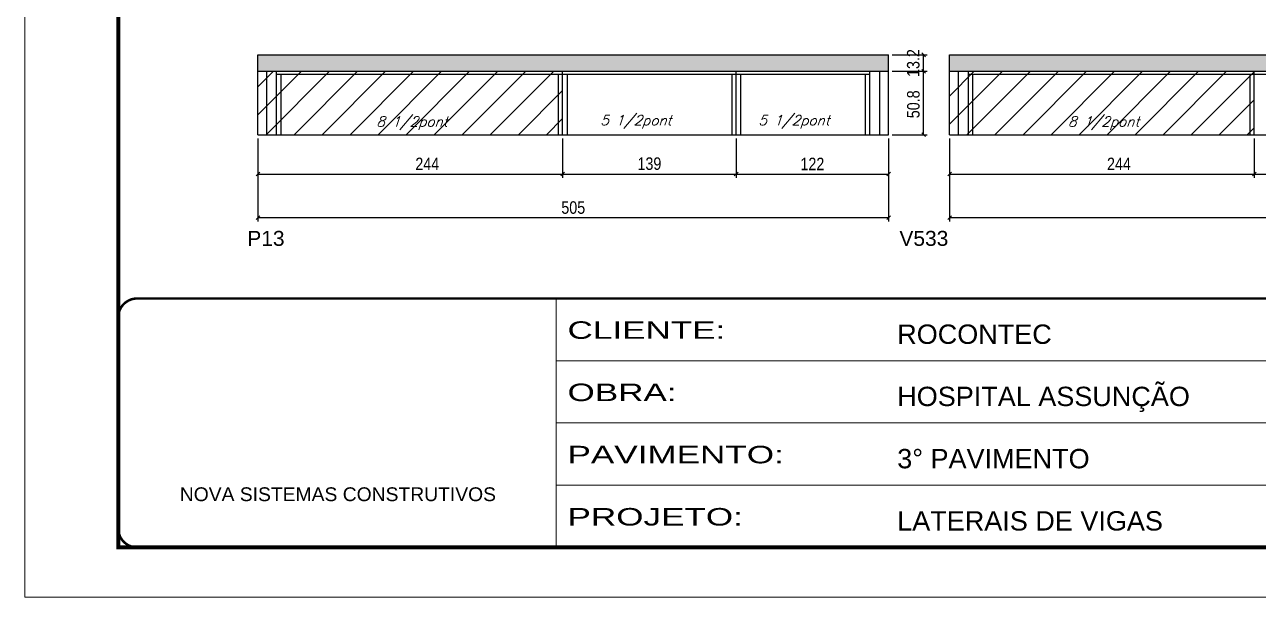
# Model space of a CAD drawing. Extents: x -21493 to -15213, y -12134 to 11887.
# Drawn here: x -18310 to -17322, y 7392 to 7850 of the extents above; entities that cross this region are included whole.
import ezdxf

# ---------------------------------------------------------------- set-up
doc = ezdxf.new("R2010")
doc.units = 0
doc.linetypes.add('CONTINUO', pattern=[0])
doc.linetypes.add('DASHED', pattern=[0.75, 0.5, -0.25])
for name, color, linetype in [('5', 5, 'Continuous'), ('COTA', 241, 'Continuous'), ('Painéis', 200, 'Continuous'), ('SARR_2.2x7', 40, 'Continuous'), ('SARR_3.5x7', 81, 'Continuous'), ('texto', 7, 'Continuous')]:
    doc.layers.add(name, color=color, linetype=linetype)
for name, color, linetype, lineweight in [('Folhas', 255, 'Continuous', 9), ('Hachura', 251, 'Continuous', 9), ('SARRAFO DE PRESSAO', 251, 'DASHED', 9)]:
    doc.layers.add(name, color=color, linetype=linetype, lineweight=lineweight)
doc.styles.add('ARIAL', font='arial.ttf')
doc.styles.add('COTA TECNICA', font='techl___.ttf', dxfattribs={"height": 10})
doc.styles.add('Romans', font='romans.shx')
doc.styles.get("Standard").update_dxf_attribs({"font": 'arial.ttf'})
doc.styles.add('Tecnologia', font='')
doc.styles.get('Tecnologia').set_extended_font_data('Forgotten Futurist')
doc.dimstyles.new('PAINEL', dxfattribs={"dimtxt": 10, "dimasz": 3, "dimexe": 3, "dimexo": 3, "dimgap": 3, "dimtad": 1, "dimdec": 1, "dimzin": 12, "dimdsep": 46, "dimtxsty": 'COTA TECNICA', "dimblk1": 'OBLIQUE', "dimblk2": 'OBLIQUE', "dimsah": 1, "dimcen": 0.9, "dimclrd": 4, "dimclre": 4, "dimclrt": 240, "dimadec": 1, "dimazin": 3, "dimtfac": 1, "dimtdec": 1, "dimtmove": 0, "dimatfit": 3, "dimfxl": 1, "dimtolj": 1, "dimtzin": 12, "dimarcsym": 0})
pattern_1 = [(45, (-157018.698, -20301.392), (-11.2253202, 11.2253202), [])]

# ---------------------------------------------------------------- blocks, each defined once
blk = doc.blocks.new('_Oblique')
at = {"color": 0, "linetype": 'ByBlock', "lineweight": -2}
blk.add_line((-0.5, -0.5), (0.5, 0.5), dxfattribs=at)
blk = doc.blocks.new('*D1517')
at = {"layer": 'COTA', "color": 4, "lineweight": -2, "ltscale": 25, "transparency": 16777216}
for p, q in [((-18123.13, 7758.84), (-18123.13, 7727.42)), ((-17879.13, 7758.84), (-17879.13, 7727.42)), ((-18123.13, 7730.42), (-17879.13, 7730.42))]:
    blk.add_line(p, q, dxfattribs=at)
at = {"layer": 'Defpoints', "color": 0, "ltscale": 25, "transparency": 16777216}
for p in [(-18123.13, 7761.84), (-17879.13, 7761.84), (-17879.13, 7730.42)]:
    blk.add_point(p, dxfattribs=at)
at = {"layer": 'COTA', "color": 4, "lineweight": -2, "ltscale": 25, "transparency": 16777216, "xscale": 3, "yscale": 3, "zscale": 3, "rotation": 180}
blk.add_blockref('_Oblique', (-18123.13, 7730.42), dxfattribs=at)
at = {"layer": 'COTA', "color": 4, "lineweight": -2, "ltscale": 25, "transparency": 16777216, "xscale": 3, "yscale": 3, "zscale": 3}
blk.add_blockref('_Oblique', (-17879.13, 7730.42), dxfattribs=at)
at = {"layer": 'COTA', "color": 240, "ltscale": 25, "transparency": 16777216, "insert": (-17987.53, 7738.5), "char_height": 10, "attachment_point": 5, "style": 'COTA TECNICA'}
blk.add_mtext('\\A1;244', dxfattribs=at)
blk = doc.blocks.new('*D1518')
at = {"layer": 'COTA', "color": 4, "lineweight": -2, "ltscale": 25, "transparency": 16777216}
for p, q in [((-17615.15, 7812.64), (-17587.11, 7812.64)), ((-17590.11, 7761.84), (-17590.11, 7812.64)), ((-17615.15, 7761.84), (-17587.11, 7761.84))]:
    blk.add_line(p, q, dxfattribs=at)
at = {"layer": 'Defpoints', "color": 0, "ltscale": 25, "transparency": 16777216}
for p in [(-17618.15, 7812.64), (-17590.11, 7812.64), (-17618.15, 7761.84)]:
    blk.add_point(p, dxfattribs=at)
at = {"layer": 'COTA', "color": 4, "lineweight": -2, "ltscale": 25, "transparency": 16777216, "xscale": 3, "yscale": 3, "zscale": 3}
for p, rotation in [((-17590.11, 7812.64), 90), ((-17590.11, 7761.84), 270)]:
    blk.add_blockref('_Oblique', p, dxfattribs=dict(at, rotation=rotation))
at = {"layer": 'COTA', "color": 240, "ltscale": 25, "transparency": 16777216, "insert": (-17598.24, 7786.24), "char_height": 10, "attachment_point": 5, "rotation": 90, "style": 'COTA TECNICA'}
blk.add_mtext('\\A1;50.8', dxfattribs=at)
blk = doc.blocks.new('*D1519')
at = {"layer": 'COTA', "color": 4, "lineweight": -2, "ltscale": 25, "transparency": 16777216}
for p, q in [((-17879.13, 7758.84), (-17879.13, 7727.42)), ((-17740.15, 7758.84), (-17740.15, 7727.42)), ((-17879.13, 7730.42), (-17740.15, 7730.42))]:
    blk.add_line(p, q, dxfattribs=at)
at = {"layer": 'Defpoints', "color": 0, "ltscale": 25, "transparency": 16777216}
for p in [(-17879.13, 7761.84), (-17740.15, 7761.84), (-17740.15, 7730.42)]:
    blk.add_point(p, dxfattribs=at)
at = {"layer": 'COTA', "color": 4, "lineweight": -2, "ltscale": 25, "transparency": 16777216, "xscale": 3, "yscale": 3, "zscale": 3, "rotation": 180}
blk.add_blockref('_Oblique', (-17879.13, 7730.42), dxfattribs=at)
at = {"layer": 'COTA', "color": 4, "lineweight": -2, "ltscale": 25, "transparency": 16777216, "xscale": 3, "yscale": 3, "zscale": 3}
blk.add_blockref('_Oblique', (-17740.15, 7730.42), dxfattribs=at)
at = {"layer": 'COTA', "color": 240, "ltscale": 25, "transparency": 16777216, "insert": (-17809.64, 7738.67), "char_height": 10, "attachment_point": 5, "style": 'COTA TECNICA'}
blk.add_mtext('\\A1;139', dxfattribs=at)
blk = doc.blocks.new('*D1520')
at = {"layer": 'COTA', "color": 4, "lineweight": -2, "ltscale": 25, "transparency": 16777216}
for p, q in [((-18123.13, 7758.84), (-18123.13, 7692.39)), ((-17618.15, 7758.84), (-17618.15, 7692.39)), ((-17618.15, 7695.39), (-18123.13, 7695.39))]:
    blk.add_line(p, q, dxfattribs=at)
at = {"layer": 'Defpoints', "color": 0, "ltscale": 25, "transparency": 16777216}
for p in [(-18123.13, 7761.84), (-17618.15, 7761.84), (-18123.13, 7695.39)]:
    blk.add_point(p, dxfattribs=at)
at = {"layer": 'COTA', "color": 4, "lineweight": -2, "ltscale": 25, "transparency": 16777216, "xscale": 3, "yscale": 3, "zscale": 3, "rotation": 180}
blk.add_blockref('_Oblique', (-18123.13, 7695.39), dxfattribs=at)
at = {"layer": 'COTA', "color": 4, "lineweight": -2, "ltscale": 25, "transparency": 16777216, "xscale": 3, "yscale": 3, "zscale": 3}
blk.add_blockref('_Oblique', (-17618.15, 7695.39), dxfattribs=at)
at = {"layer": 'COTA', "color": 240, "ltscale": 25, "transparency": 16777216, "insert": (-17870.64, 7703.5), "char_height": 10, "attachment_point": 5, "style": 'COTA TECNICA'}
blk.add_mtext('\\A1;505', dxfattribs=at)
blk = doc.blocks.new('*D1521')
at = {"layer": 'COTA', "color": 4, "lineweight": -2, "ltscale": 25, "transparency": 16777216}
for p, q in [((-17615.15, 7825.84), (-17587.11, 7825.84)), ((-17590.11, 7812.64), (-17590.11, 7825.84)), ((-17615.15, 7812.64), (-17587.11, 7812.64))]:
    blk.add_line(p, q, dxfattribs=at)
at = {"layer": 'Defpoints', "color": 0, "ltscale": 25, "transparency": 16777216}
for p in [(-17618.15, 7825.84), (-17590.11, 7825.84), (-17618.15, 7812.64)]:
    blk.add_point(p, dxfattribs=at)
at = {"layer": 'COTA', "color": 4, "lineweight": -2, "ltscale": 25, "transparency": 16777216, "xscale": 3, "yscale": 3, "zscale": 3}
for p, rotation in [((-17590.11, 7825.84), 90), ((-17590.11, 7812.64), 270)]:
    blk.add_blockref('_Oblique', p, dxfattribs=dict(at, rotation=rotation))
at = {"layer": 'COTA', "color": 240, "ltscale": 25, "transparency": 16777216, "insert": (-17598.33, 7819.24), "char_height": 10, "attachment_point": 5, "rotation": 90, "style": 'COTA TECNICA'}
blk.add_mtext('\\A1;13.2', dxfattribs=at)
blk = doc.blocks.new('*D1522')
at = {"layer": 'COTA', "color": 4, "lineweight": -2, "ltscale": 25, "transparency": 16777216}
for p, q in [((-17569.27, 7758.84), (-17569.27, 7727.42)), ((-17325.27, 7758.84), (-17325.27, 7727.42)), ((-17569.27, 7730.42), (-17325.27, 7730.42))]:
    blk.add_line(p, q, dxfattribs=at)
at = {"layer": 'Defpoints', "color": 0, "ltscale": 25, "transparency": 16777216}
for p in [(-17569.27, 7761.84), (-17325.27, 7761.84), (-17325.27, 7730.42)]:
    blk.add_point(p, dxfattribs=at)
at = {"layer": 'COTA', "color": 4, "lineweight": -2, "ltscale": 25, "transparency": 16777216, "xscale": 3, "yscale": 3, "zscale": 3, "rotation": 180}
blk.add_blockref('_Oblique', (-17569.27, 7730.42), dxfattribs=at)
at = {"layer": 'COTA', "color": 4, "lineweight": -2, "ltscale": 25, "transparency": 16777216, "xscale": 3, "yscale": 3, "zscale": 3}
blk.add_blockref('_Oblique', (-17325.27, 7730.42), dxfattribs=at)
at = {"layer": 'COTA', "color": 240, "ltscale": 25, "transparency": 16777216, "insert": (-17433.67, 7738.5), "char_height": 10, "attachment_point": 5, "style": 'COTA TECNICA'}
blk.add_mtext('\\A1;244', dxfattribs=at)
blk = doc.blocks.new('*D1525')
at = {"layer": 'COTA', "color": 4, "lineweight": -2, "ltscale": 25, "transparency": 16777216}
for p, q in [((-17569.27, 7758.84), (-17569.27, 7692.39)), ((-17015.29, 7758.84), (-17015.29, 7692.39)), ((-17015.29, 7695.39), (-17569.27, 7695.39))]:
    blk.add_line(p, q, dxfattribs=at)
at = {"layer": 'Defpoints', "color": 0, "ltscale": 25, "transparency": 16777216}
for p in [(-17569.27, 7761.84), (-17015.29, 7761.84), (-17569.27, 7695.39)]:
    blk.add_point(p, dxfattribs=at)
at = {"layer": 'COTA', "color": 4, "lineweight": -2, "ltscale": 25, "transparency": 16777216, "xscale": 3, "yscale": 3, "zscale": 3, "rotation": 180}
blk.add_blockref('_Oblique', (-17569.27, 7695.39), dxfattribs=at)
at = {"layer": 'COTA', "color": 4, "lineweight": -2, "ltscale": 25, "transparency": 16777216, "xscale": 3, "yscale": 3, "zscale": 3}
blk.add_blockref('_Oblique', (-17015.29, 7695.39), dxfattribs=at)
at = {"layer": 'COTA', "color": 240, "ltscale": 25, "transparency": 16777216, "insert": (-17292.28, 7703.5), "char_height": 10, "attachment_point": 5, "style": 'COTA TECNICA'}
blk.add_mtext('\\A1;554', dxfattribs=at)
blk = doc.blocks.new('*D1527')
at = {"layer": 'COTA', "color": 4, "lineweight": -2, "ltscale": 25, "transparency": 16777216}
for p, q in [((-17325.27, 7758.84), (-17325.27, 7727.42)), ((-17259.29, 7758.84), (-17259.29, 7727.42)), ((-17325.27, 7730.42), (-17259.29, 7730.42))]:
    blk.add_line(p, q, dxfattribs=at)
at = {"layer": 'Defpoints', "color": 0, "ltscale": 25, "transparency": 16777216}
for p in [(-17325.27, 7761.84), (-17259.29, 7761.84), (-17259.29, 7730.42)]:
    blk.add_point(p, dxfattribs=at)
at = {"layer": 'COTA', "color": 4, "lineweight": -2, "ltscale": 25, "transparency": 16777216, "xscale": 3, "yscale": 3, "zscale": 3, "rotation": 180}
blk.add_blockref('_Oblique', (-17325.27, 7730.42), dxfattribs=at)
at = {"layer": 'COTA', "color": 4, "lineweight": -2, "ltscale": 25, "transparency": 16777216, "xscale": 3, "yscale": 3, "zscale": 3}
blk.add_blockref('_Oblique', (-17259.29, 7730.42), dxfattribs=at)
at = {"layer": 'COTA', "color": 240, "ltscale": 25, "transparency": 16777216, "insert": (-17292.28, 7738.53), "char_height": 10, "attachment_point": 5, "style": 'COTA TECNICA'}
blk.add_mtext('\\A1;66', dxfattribs=at)
blk = doc.blocks.new('*D1528')
at = {"layer": 'COTA', "color": 4, "lineweight": -2, "ltscale": 25, "transparency": 16777216}
for p, q in [((-17740.15, 7758.84), (-17740.15, 7727.42)), ((-17618.15, 7758.84), (-17618.15, 7727.42)), ((-17740.15, 7730.42), (-17618.15, 7730.42))]:
    blk.add_line(p, q, dxfattribs=at)
at = {"layer": 'Defpoints', "color": 0, "ltscale": 25, "transparency": 16777216}
for p in [(-17740.15, 7761.84), (-17618.15, 7761.84), (-17618.15, 7730.42)]:
    blk.add_point(p, dxfattribs=at)
at = {"layer": 'COTA', "color": 4, "lineweight": -2, "ltscale": 25, "transparency": 16777216, "xscale": 3, "yscale": 3, "zscale": 3, "rotation": 180}
blk.add_blockref('_Oblique', (-17740.15, 7730.42), dxfattribs=at)
at = {"layer": 'COTA', "color": 4, "lineweight": -2, "ltscale": 25, "transparency": 16777216, "xscale": 3, "yscale": 3, "zscale": 3}
blk.add_blockref('_Oblique', (-17618.15, 7730.42), dxfattribs=at)
at = {"layer": 'COTA', "color": 240, "ltscale": 25, "transparency": 16777216, "insert": (-17679.15, 7738.48), "char_height": 10, "attachment_point": 5, "style": 'COTA TECNICA'}
blk.add_mtext('\\A1;122', dxfattribs=at)
blk = doc.blocks.new('9999999999')
at = {"color": 30, "linetype": 'CONTINUO'}
for p, q in [((98564.56, 34230.21), (98564.56, 34429.45)), ((98564.56, 34379.64), (99583.98, 34379.64)), ((98564.56, 34329.83), (99487.98, 34329.83)), ((98564.56, 34280.02), (99487.98, 34280.02))]:
    blk.add_line(p, q, dxfattribs=at)
at = {"color": 30, "linetype": 'CONTINUO', "const_width": 2}
blk.add_lwpolyline([(99583.98, 34230.21), (99583.98, 34414.45, 0.414214), (99568.98, 34429.45), (98228.98, 34429.45, 0.414214), (98213.98, 34414.45), (98213.98, 34245.21, 0.414214), (98228.98, 34230.21), (99583.98, 34230.21)], format="xyb", dxfattribs=at)
at = {"layer": 'Folhas'}
blk.add_lwpolyline([(98138.98, 34190.21), (99623.98, 34190.21), (99623.98, 35240.21), (98138.98, 35240.21)], close=True, dxfattribs=at)
at = {"layer": 'Folhas', "color": 30, "const_width": 3}
blk.add_lwpolyline([(98213.98, 34230.21), (99583.98, 34230.21), (99583.98, 35200.21), (98213.98, 35200.21)], close=True, dxfattribs=at)
at = {"color": 7, "linetype": 'Continuous', "ltscale": 5, "style": 'ARIAL'}
for s, height, p in [('ROCONTEC', 15.483, (98837.68, 34393.13)), ('HOSPITAL ASSUNÇÃO', 15.4829, (98837.68, 34343.32)), ('3° PAVIMENTO', 15.4829, (98837.68, 34293.51)), ('NOVA SISTEMAS CONSTRUTIVOS', 11.0592, (98263.19, 34267.21)), ('LATERAIS DE VIGAS', 15.4829, (98837.68, 34243.7))]:
    blk.add_text(s, height=height, dxfattribs=at).set_placement(p)
at = {"layer": 'Folhas', "color": 7, "style": 'Tecnologia', "width": 1.5}
for s, p in [('CLIENTE:', (98573.65, 34397.17)), ('OBRA:', (98573.65, 34347.31)), ('PAVIMENTO:', (98573.65, 34297.5)), ('PROJETO:', (98573.65, 34247.69))]:
    blk.add_text(s, height=14, dxfattribs=at).set_placement(p)

msp = doc.modelspace()

# ---------------------------------------------------------------- hatches: boundary and pattern name
at = {"layer": 'COTA', "linetype": 'ByBlock'}
h = msp.add_hatch(dxfattribs=at)
h.set_pattern_fill('AR-CONC', color=256, scale=0.03)
h.set_pattern_definition([(50, (-159381.7096, -23776.5475), (5.46554007, -0.47817257), [0.5715, -6.2865]), (355, (-159381.7096, -23776.5475), (-1.05730264, 5.73170536), [0.4572, -5.02921753]), (100.4514447, (-159381.254, -23776.5874), (4.40823741, 5.25353256), [0.48570026, -5.34270734]), (46.1842, (-159381.7096, -23775.0235), (8.13237123, -1.26126984), [0.85725, -9.42975]), (96.6355576, (-159381.032, -23775.129), (7.122124, 7.42278374), [0.7285507, -8.01406824]), (351.184151, (-159381.71, -23775.0235), (7.122124, 7.42278374), [0.685799, -7.54379196]), (21, (-159380.9476, -23775.4045), (4.54843174, -3.06795595), [0.5715, -6.2865]), (326, (-159380.9476, -23775.4045), (1.85406085, 5.52563898), [0.4572, -5.0292]), (71.451445, (-159380.5686, -23775.66), (6.40249258, 2.45768307), [0.48570026, -5.34269813]), (37.5, (-159381.7096, -23776.5475), (0.092658098, 2.536651166), [0, -4.96824, 0, -5.1054, 0, -5.04825]), (7.5, (-159381.7096, -23776.5475), (2.004589875, 3.005417245), [0, -2.91084, 0, -4.85394, 0, -1.92405]), (327.5, (-159383.4089, -23776.5475), (4.067717855, -0.17186232), [0, -1.905, 0, -5.9436, 0, -7.8867]), (317.5, (-159384.171, -23776.5475), (4.44387544, 0.76279473), [0, -2.4765, 0, -3.94716, 0, -5.6007])])
h.paths.add_polyline_path([(-18123.13, 7825.84), (-18123.13, 7812.64), (-17618.15, 7812.64), (-17618.15, 7825.84)])
h = msp.add_hatch(dxfattribs=at)
h.set_pattern_fill('AR-CONC', color=256, scale=0.03)
h.set_pattern_definition([(50, (-158827.843, -23776.5475), (5.46554007, -0.47817257), [0.5715, -6.2865]), (355, (-158827.843, -23776.5475), (-1.05730264, 5.73170536), [0.4572, -5.02921753]), (100.4514447, (-158827.3875, -23776.5874), (4.40823741, 5.25353256), [0.48570026, -5.34270734]), (46.1842, (-158827.843, -23775.0235), (8.13237123, -1.26126984), [0.85725, -9.42975]), (96.6355576, (-158827.165, -23775.129), (7.122124, 7.42278374), [0.7285507, -8.01406824]), (351.184151, (-158827.843, -23775.0235), (7.122124, 7.42278374), [0.685799, -7.54379196]), (21, (-158827.081, -23775.4045), (4.54843174, -3.06795595), [0.5715, -6.2865]), (326, (-158827.081, -23775.4045), (1.85406085, 5.52563898), [0.4572, -5.0292]), (71.451445, (-158826.702, -23775.66), (6.40249258, 2.45768307), [0.48570026, -5.34269813]), (37.5, (-158827.843, -23776.5475), (0.092658098, 2.536651166), [0, -4.96824, 0, -5.1054, 0, -5.04825]), (7.5, (-158827.843, -23776.5475), (2.004589875, 3.005417245), [0, -2.91084, 0, -4.85394, 0, -1.92405]), (327.5, (-158829.5422, -23776.5475), (4.067717855, -0.17186232), [0, -1.905, 0, -5.9436, 0, -7.8867]), (317.5, (-158830.3042, -23776.5475), (4.44387544, 0.76279473), [0, -2.4765, 0, -3.94716, 0, -5.6007])])
h.paths.add_polyline_path([(-17569.27, 7825.84), (-17569.27, 7812.64), (-17015.29, 7812.64), (-17015.29, 7825.84)])
at = {"layer": 'Hachura', "ltscale": 25}
h = msp.add_hatch(dxfattribs=at)
h.set_pattern_fill('ANSI31', color=256, scale=5)
h.set_pattern_definition(pattern_1)
h.paths.add_polyline_path([(-17879.13, 7761.84), (-17879.13, 7812.64), (-18123.13, 7812.64), (-18123.13, 7761.84)])
h = msp.add_hatch(dxfattribs=at)
h.set_pattern_fill('ANSI31', color=256, scale=5)
h.set_pattern_definition(pattern_1)
h.paths.add_polyline_path([(-17325.27, 7761.84), (-17325.27, 7812.64), (-17569.27, 7812.64), (-17569.27, 7761.84)])

# ---------------------------------------------------------------- linework, layer by layer
at = {"layer": 'COTA', "linetype": 'ByBlock'}
for p, q in [((-18123.13, 7825.84), (-17618.15, 7825.84)), ((-18123.13, 7812.64), (-18123.13, 7825.84)), ((-17618.15, 7812.64), (-17618.15, 7825.84)), ((-17569.27, 7825.84), (-17015.29, 7825.84)), ((-17569.27, 7812.64), (-17569.27, 7825.84))]:
    msp.add_line(p, q, dxfattribs=at)
at = {"layer": 'Painéis'}
for p, q in [((-18123.13, 7812.64), (-17618.15, 7812.64)), ((-17569.27, 7812.64), (-17015.29, 7812.64)), ((-18123.13, 7761.84), (-17618.15, 7761.84)), ((-17569.27, 7761.84), (-17015.29, 7761.84))]:
    msp.add_line(p, q, dxfattribs=at)
at = {"layer": 'Painéis', "ltscale": 25}
for p, q in [((-18123.13, 7761.84), (-18123.13, 7812.64)), ((-17879.13, 7761.84), (-17879.13, 7812.64)), ((-17740.15, 7761.84), (-17740.15, 7812.64)), ((-17618.15, 7761.84), (-17618.15, 7812.64)), ((-17569.27, 7761.84), (-17569.27, 7812.64)), ((-17325.27, 7761.84), (-17325.27, 7812.64))]:
    msp.add_line(p, q, dxfattribs=at)
at = {"layer": 'SARR_2.2x7', "linetype": 'Continuous'}
for p, q in [((-18116.13, 7761.84), (-18116.13, 7812.64)), ((-18108.13, 7810.44), (-17740.15, 7810.44)), ((-17740.15, 7810.44), (-17633.15, 7810.44)), ((-17625.15, 7761.84), (-17625.15, 7812.64)), ((-17562.27, 7761.84), (-17562.27, 7812.64)), ((-17554.27, 7810.44), (-17325.27, 7810.44)), ((-17325.27, 7810.44), (-17259.29, 7810.44))]:
    msp.add_line(p, q, dxfattribs=at)
at = {"layer": 'SARR_3.5x7'}
for p, q in [((-18108.13, 7761.84), (-18108.13, 7812.64)), ((-18104.63, 7761.84), (-18104.63, 7810.44)), ((-17882.63, 7810.44), (-17882.63, 7761.84)), ((-17875.61, 7810.44), (-17875.61, 7761.84)), ((-17743.65, 7810.44), (-17743.65, 7761.84)), ((-17736.63, 7810.44), (-17736.63, 7761.84)), ((-17636.65, 7761.84), (-17636.65, 7810.44)), ((-17633.15, 7761.84), (-17633.15, 7812.64)), ((-17554.27, 7761.84), (-17554.27, 7812.64)), ((-17550.77, 7761.84), (-17550.77, 7810.44)), ((-17328.77, 7810.44), (-17328.77, 7761.84))]:
    msp.add_line(p, q, dxfattribs=at)

# ---------------------------------------------------------------- block references
at = {"layer": 'SARRAFO DE PRESSAO', "color": 6, "linetype": 'ByBlock'}
msp.add_blockref('9999999999', (-116448.89, -26798.7), dxfattribs=at)

# ---------------------------------------------------------------- texts
at = {"layer": '5', "linetype": 'Continuous'}
for s, p in [('P13', (-18131.63, 7672.89)), ('V533', (-17609.45, 7672.89))]:
    msp.add_text(s, height=12, rotation=0.00004, dxfattribs=at).set_placement(p)
at = {"layer": 'texto', "color": 2, "char_height": 8, "attachment_point": 5, "style": 'Romans'}
for s, insert in [('{\\Q19;\\C256;8 1/2pont}', (-17999.74, 7771.12)), ('{\\Q19;\\C256;5 1/2pont}', (-17820.52, 7772.17)), ('{\\Q19;\\C256;5 1/2pont}', (-17693.83, 7772.17)), ('{\\Q19;\\C256;8 1/2pont}', (-17445.88, 7771.12))]:
    msp.add_mtext(s, dxfattribs=dict(at, insert=insert))

# ---------------------------------------------------------------- dimensions: what is measured, and where the dimension line sits
at = {"layer": 'COTA', "ltscale": 25}
for base, p1, p2, picture, middle in [((-17590.11, 7825.84), (-17618.15, 7812.64), (-17618.15, 7825.84), '*D1521', (-17590.11, 7819.24)), ((-17590.11, 7812.64), (-17618.15, 7761.84), (-17618.15, 7812.64), '*D1518', (-17590.11, 7786.24))]:
    dim = msp.add_linear_dim(base=base, p1=p1, p2=p2, angle=90, dimstyle='PAINEL', dxfattribs=at)
    dim.commit()
    dim.dimension.update_dxf_attribs({"geometry": picture, "text_midpoint": middle, "dimtype": 160})
for base, p1, p2, picture, middle in [((-17879.13, 7730.42), (-18123.13, 7761.84), (-17879.13, 7761.84), '*D1517', (-17987.53, 7730.42)), ((-17325.27, 7730.42), (-17569.27, 7761.84), (-17325.27, 7761.84), '*D1522', (-17433.67, 7730.42))]:
    dim = msp.add_linear_dim(base=base, p1=p1, p2=p2, dimstyle='PAINEL', dxfattribs=at)
    dim.commit()
    dim.dimension.update_dxf_attribs({"geometry": picture, "text_midpoint": middle, "dimtype": 160})
for base, p1, p2, picture, middle in [((-18123.13, 7695.39), (-17618.15, 7761.84), (-18123.13, 7761.84), '*D1520', (-17870.64, 7703.5)), ((-17740.15, 7730.42), (-17879.13, 7761.84), (-17740.15, 7761.84), '*D1519', (-17809.64, 7738.67)), ((-17618.15, 7730.42), (-17740.15, 7761.84), (-17618.15, 7761.84), '*D1528', (-17679.15, 7738.48)), ((-17569.27, 7695.39), (-17015.29, 7761.84), (-17569.27, 7761.84), '*D1525', (-17292.28, 7703.5)), ((-17259.29, 7730.42), (-17325.27, 7761.84), (-17259.29, 7761.84), '*D1527', (-17292.28, 7738.53))]:
    dim = msp.add_linear_dim(base=base, p1=p1, p2=p2, dimstyle='PAINEL', dxfattribs=at)
    dim.commit()
    dim.dimension.update_dxf_attribs({"geometry": picture, "text_midpoint": middle})

doc.saveas('drawing.dxf')
